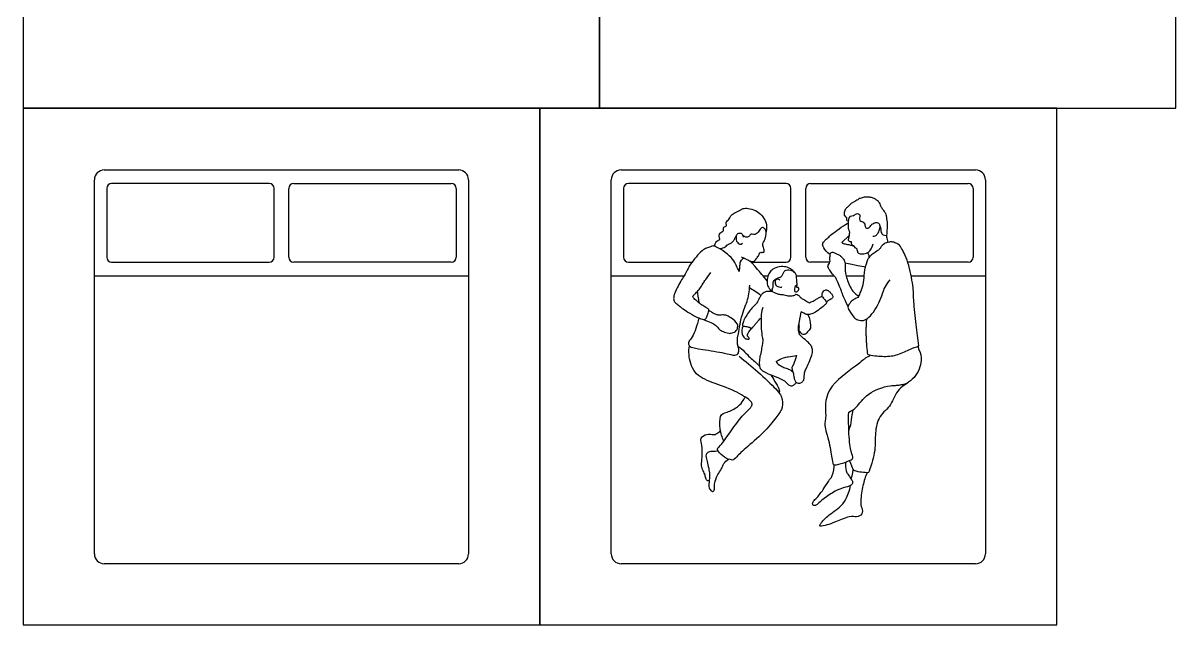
# Model space of a CAD drawing. Header units: millimetres. Extents: x 0 to 22.8, y -0.3 to 16.7.
# Drawn here: x 7.49 to 13.44, y 0.12 to 3.22 of the extents above; entities that cross this region are included whole.
import ezdxf

# ---------------------------------------------------------------- set-up
doc = ezdxf.new("R2010")
doc.units = ezdxf.units.MM
for name, color, linetype, true_color in [('AG-FURNITURE', 7, 'Continuous', 0x66ccff), ('AG-PEOPLE', 7, 'Continuous', 0xfc6666), ('X-VIEWPORT', 7, 'Continuous', 0xfb0280), ('X-VPRT', 6, 'Continuous', 0xff00ff)]:
    doc.layers.add(name, color=color, linetype=linetype, true_color=true_color)

msp = doc.modelspace()

# ---------------------------------------------------------------- linework, layer by layer
at = {"layer": 'AG-FURNITURE'}
for p, q in [((7.863, 1.9178), (9.7934, 1.9178)), ((10.53, 1.9178), (10.906, 1.9178)), ((11.3127, 1.9178), (11.339, 1.9178)), ((11.4852, 1.9178), (11.6794, 1.9178)), ((11.7416, 1.9178), (11.833, 1.9178)), ((12.0776, 1.9178), (12.4604, 1.9178))]:
    msp.add_line(p, q, dxfattribs=at)
for centre, radius, start, end in [((7.9138, 2.4131), 0.0508, 90, 180), ((9.7426, 2.4131), 0.0508, 0, 90), ((10.5808, 2.4131), 0.0508, 90, 180), ((12.4096, 2.4131), 0.0508, 0, 90), ((7.9519, 2.3687), 0.0254, 90, 180), ((8.7647, 2.3687), 0.0254, 360, 90), ((8.8917, 2.3687), 0.0254, 90, 180), ((9.7045, 2.3687), 0.0254, 0, 90), ((10.6189, 2.3687), 0.0254, 90, 180), ((11.4317, 2.3687), 0.0254, 360, 90), ((11.5587, 2.3687), 0.0254, 90, 180), ((12.3715, 2.3687), 0.0254, 0, 90), ((7.9519, 2.0131), 0.0254, 180, 270), ((8.7647, 2.0131), 0.0254, 270, 0), ((8.8917, 2.0131), 0.0254, 180, 270), ((9.7045, 2.0131), 0.0254, 270, 0), ((10.6189, 2.0131), 0.0254, 180, 270), ((11.4317, 2.0131), 0.0254, 270, 0), ((11.5587, 2.0131), 0.0254, 180, 270), ((12.3715, 2.0131), 0.0254, 270, 0), ((7.9138, 0.4827), 0.0508, 180, 270), ((9.7426, 0.4827), 0.0508, 270, 0), ((10.5808, 0.4827), 0.0508, 180, 270), ((12.4096, 0.4827), 0.0508, 270, 0)]:
    msp.add_arc(centre, radius, start, end, dxfattribs=at)
for points in [[(7.9138, 2.4639), (8.8282, 2.4639), (9.7426, 2.4639)], [(10.5808, 2.4639), (11.4952, 2.4639), (12.4096, 2.4639)], [(7.863, 0.4827), (7.863, 1.4479), (7.863, 2.4131)], [(8.7647, 2.3941), (8.3583, 2.3941), (7.9519, 2.3941)], [(8.8917, 2.3941), (9.2981, 2.3941), (9.7045, 2.3941)], [(9.7934, 2.4131), (9.7934, 1.4479), (9.7934, 0.4827)], [(10.53, 0.4827), (10.53, 1.4479), (10.53, 2.4131)], [(11.4317, 2.3941), (11.0253, 2.3941), (10.6189, 2.3941)], [(11.5587, 2.3941), (11.9651, 2.3941), (12.3715, 2.3941)], [(12.4604, 2.4131), (12.4604, 1.4479), (12.4604, 0.4827)], [(7.9265, 2.3687), (7.9265, 2.1909), (7.9265, 2.0131)], [(8.7901, 2.0131), (8.7901, 2.1909), (8.7901, 2.3687)], [(8.8663, 2.0131), (8.8663, 2.1909), (8.8663, 2.3687)], [(9.7299, 2.3687), (9.7299, 2.1909), (9.7299, 2.0131)], [(10.5935, 2.3687), (10.5935, 2.1909), (10.5935, 2.0131)], [(11.4571, 2.0131), (11.4571, 2.1909), (11.4571, 2.3687)], [(11.5333, 2.0131), (11.5333, 2.1909), (11.5333, 2.3687)], [(12.3969, 2.3687), (12.3969, 2.1909), (12.3969, 2.0131)], [(7.9519, 1.9877), (8.3583, 1.9877), (8.7647, 1.9877)], [(9.7045, 1.9877), (9.2981, 1.9877), (8.8917, 1.9877)], [(10.6189, 1.9877), (10.7827, 1.9877), (10.9464, 1.9877)], [(11.2511, 1.9877), (11.3414, 1.9877), (11.4317, 1.9877)], [(11.6573, 1.9877), (11.608, 1.9877), (11.5587, 1.9877)], [(12.3715, 1.9877), (12.2156, 1.9877), (12.0597, 1.9877)], [(9.7426, 0.4319), (8.8282, 0.4319), (7.9138, 0.4319)], [(12.4096, 0.4319), (11.4952, 0.4319), (10.5808, 0.4319)]]:
    msp.add_open_spline(points, degree=2, dxfattribs=at)
at = {"layer": 'AG-PEOPLE'}
for p, q in [((11.757, 2.1257), (11.72, 2.0903)), ((11.2193, 2.0074), (11.2016, 2.0148))]:
    msp.add_line(p, q, dxfattribs=at)
for points, degree in [([(11.9595, 2.0906), (11.9522, 2.1132), (11.9523, 2.1205), (11.9525, 2.1284), (11.9557, 2.1774), (11.9536, 2.2126), (11.946, 2.2415), (11.9373, 2.2528), (11.9227, 2.2713), (11.919, 2.2827), (11.9157, 2.2939), (11.9007, 2.309), (11.887, 2.3169), (11.8678, 2.3231), (11.8495, 2.3243), (11.828, 2.3226), (11.8196, 2.3174), (11.8092, 2.3169), (11.8027, 2.3104), (11.793, 2.3048), (11.7789, 2.2977), (11.7689, 2.2921), (11.7533, 2.2753), (11.7411, 2.2652), (11.7338, 2.2554), (11.7317, 2.2444), (11.731, 2.2303), (11.7392, 2.2222), (11.7451, 2.2185), (11.7426, 2.2131), (11.7435, 2.2061), (11.744, 2.202), (11.7526, 2.2012)], 3), ([(11.0611, 2.0712), (11.0685, 2.0913), (11.0744, 2.0966), (11.085, 2.1033), (11.0886, 2.1038), (11.0907, 2.1075), (11.0875, 2.116), (11.0855, 2.122), (11.0873, 2.1345), (11.0946, 2.1408), (11.1077, 2.1485), (11.1102, 2.1556), (11.1087, 2.1626), (11.1106, 2.1698), (11.1168, 2.171), (11.1249, 2.175), (11.1237, 2.1807), (11.1224, 2.1893), (11.1243, 2.1982), (11.135, 2.2066), (11.1435, 2.2168), (11.1459, 2.2295), (11.1707, 2.2451), (11.1987, 2.2586), (11.213, 2.2678), (11.2432, 2.2656), (11.2861, 2.2523), (11.314, 2.2214), (11.3323, 2.1913), (11.332, 2.1651), (11.3292, 2.1449)], 3), ([(11.7619, 2.2259), (11.7557, 2.2164), (11.7524, 2.2051), (11.7524, 2.1936), (11.7525, 2.1911), (11.7529, 2.1692), (11.752, 2.1612), (11.7551, 2.1543), (11.7578, 2.1491), (11.7591, 2.1415), (11.7576, 2.1261), (11.7523, 2.1062), (11.7527, 2.1025), (11.7545, 2.0979), (11.7602, 2.0951), (11.766, 2.0947), (11.7685, 2.0947), (11.768, 2.0902), (11.7691, 2.0811), (11.7722, 2.0772), (11.775, 2.0748), (11.7801, 2.0746), (11.7835, 2.0707), (11.7838, 2.0664), (11.7875, 2.0626), (11.7944, 2.0612), (11.7966, 2.0579), (11.7984, 2.0487), (11.8009, 2.0387), (11.8057, 2.0342), (11.8124, 2.0306), (11.8277, 2.031), (11.84, 2.0326), (11.8541, 2.0366), (11.868, 2.0492), (11.8765, 2.066), (11.8816, 2.0827)], 3), ([(11.7619, 2.2259), (11.7773, 2.2284), (11.7853, 2.2291), (11.7897, 2.2359), (11.8008, 2.2404), (11.8119, 2.2364), (11.813, 2.2239), (11.809, 2.2091), (11.8159, 2.1981), (11.8299, 2.1964), (11.8361, 2.1905), (11.8398, 2.1793), (11.8394, 2.172), (11.8433, 2.1654), (11.8506, 2.1633), (11.86, 2.163), (11.8661, 2.1736), (11.8723, 2.1804), (11.8776, 2.187), (11.8906, 2.1919), (11.8969, 2.1931), (11.9049, 2.1919), (11.9117, 2.1872), (11.9169, 2.1779), (11.92, 2.1581), (11.9232, 2.1389), (11.9274, 2.1334), (11.9323, 2.1277), (11.9525, 2.1252)], 3), ([(11.1964, 1.99), (11.2059, 2.0029), (11.2111, 2.0104), (11.2209, 2.0072), (11.2392, 1.9975), (11.2488, 1.9928), (11.263, 1.9901), (11.2702, 1.9956), (11.2774, 2.0047), (11.283, 2.0129), (11.2897, 2.0214), (11.2935, 2.029), (11.2979, 2.0402), (11.3044, 2.0384), (11.3121, 2.039), (11.3172, 2.0399), (11.3202, 2.0438), (11.3191, 2.0514), (11.3152, 2.0639), (11.3118, 2.0735), (11.3108, 2.082), (11.3131, 2.0873), (11.3184, 2.096), (11.3231, 2.1064), (11.3288, 2.1269), (11.3298, 2.1406), (11.3288, 2.1494), (11.3246, 2.1578), (11.3203, 2.163), (11.3134, 2.1674)], 3), ([(11.3134, 2.1674), (11.3082, 2.1669), (11.2964, 2.1589), (11.2913, 2.1482), (11.2834, 2.1385), (11.2723, 2.1294), (11.2552, 2.1334), (11.2488, 2.131), (11.2424, 2.1233), (11.2363, 2.1177), (11.2293, 2.1157), (11.2204, 2.1188), (11.2147, 2.1217), (11.2068, 2.1299)], 3), ([(11.8789, 2.1224), (11.8918, 2.1218), (11.8975, 2.1271), (11.908, 2.1396), (11.9121, 2.1513), (11.9153, 2.1611), (11.9179, 2.1707), (11.916, 2.178)], 3), ([(11.0884, 2.0581), (11.1016, 2.0592), (11.1213, 2.0676), (11.1268, 2.0755), (11.1329, 2.0812), (11.1461, 2.0841), (11.1625, 2.0979), (11.1679, 2.1131), (11.1729, 2.1201), (11.1767, 2.1276)], 3), ([(11.2073, 2.0837), (11.2026, 2.0791), (11.1946, 2.08), (11.1879, 2.0823), (11.1798, 2.0916), (11.1753, 2.1022), (11.175, 2.1199), (11.1766, 2.1302), (11.1834, 2.1358), (11.1927, 2.1385), (11.1973, 2.1388), (11.2046, 2.1358), (11.2078, 2.1284), (11.2105, 2.118)], 3), ([(11.7517, 1.7598), (11.7291, 1.8036), (11.7185, 1.8415), (11.7013, 1.8784), (11.6894, 1.9073), (11.6823, 1.9153), (11.6667, 1.93), (11.6541, 1.9525), (11.6469, 1.9635), (11.6484, 1.971), (11.6559, 1.9835), (11.66, 1.9944), (11.657, 2.0095), (11.6598, 2.0189), (11.6587, 2.0258), (11.6593, 2.0329), (11.6659, 2.04), (11.6734, 2.0398), (11.6838, 2.035), (11.7009, 2.0281), (11.7136, 2.0202), (11.7253, 2.0085), (11.7375, 1.9883), (11.7367, 1.9577), (11.7365, 1.9434), (11.7411, 1.917), (11.7513, 1.8848), (11.7664, 1.8517), (11.7865, 1.8252), (11.802, 1.8166), (11.807, 1.8143)], 3), ([(11.8528, 2.0373), (11.8584, 2.0313), (11.86, 2.0187), (11.8602, 2.0131)], 3), ([(11.1915, 1.9392), (11.1939, 1.9756), (11.1964, 1.99)], 2), ([(11.3343, 1.8925), (11.3148, 1.915), (11.2775, 1.9601), (11.2672, 1.9731), (11.2521, 1.9862), (11.2486, 1.9903), (11.2444, 1.9951)], 3), ([(11.4898, 1.8688), (11.4854, 1.9129), (11.486, 1.9193), (11.4803, 1.9321), (11.4621, 1.9503), (11.4394, 1.9627), (11.4073, 1.968), (11.367, 1.9564), (11.3486, 1.9384), (11.3366, 1.9166), (11.3325, 1.8815), (11.3384, 1.8586), (11.3524, 1.8429), (11.3638, 1.8356)], 3), ([(11.7356, 1.9852), (11.7892, 1.9731), (11.8198, 1.9674), (11.841, 1.9642)], 3), ([(11.3615, 1.8371), (11.3597, 1.8501), (11.3642, 1.8567), (11.3665, 1.863), (11.3642, 1.8763), (11.366, 1.8889), (11.374, 1.8988), (11.3797, 1.9026), (11.3963, 1.9081), (11.4083, 1.9142), (11.4137, 1.9248), (11.4232, 1.9422), (11.4303, 1.9481), (11.4477, 1.9491), (11.4602, 1.9451), (11.4703, 1.9395), (11.4782, 1.933)], 3), ([(11.2436, 1.8575), (11.2558, 1.846), (11.282, 1.8358), (11.3019, 1.8159)], 3), ([(11.4005, 1.8946), (11.3956, 1.899), (11.3899, 1.9006), (11.3824, 1.8998), (11.3761, 1.8956), (11.3742, 1.8862), (11.3771, 1.8742), (11.3812, 1.8661), (11.3907, 1.8604), (11.4027, 1.8586)], 3), ([(11.4027, 1.8586), (11.4076, 1.8581), (11.4103, 1.8603), (11.4102, 1.863)], 3), ([(11.4874, 1.8345), (11.4769, 1.8332), (11.4742, 1.8451), (11.4763, 1.8571), (11.4795, 1.8658), (11.4822, 1.8679), (11.4845, 1.868), (11.4871, 1.8643), (11.4868, 1.8604), (11.4872, 1.8568), (11.4928, 1.8568), (11.4956, 1.8566), (11.4971, 1.8547), (11.4972, 1.8511), (11.4972, 1.8415), (11.4874, 1.8345)], 3), ([(11.4837, 1.8678), (11.487, 1.8668), (11.4884, 1.8673), (11.4898, 1.8688)], 3), ([(11.618, 1.8104), (11.6169, 1.817), (11.6179, 1.8237), (11.6233, 1.8371), (11.6282, 1.8426), (11.6375, 1.8451), (11.6421, 1.8446), (11.6472, 1.8426), (11.6504, 1.8404), (11.658, 1.8345), (11.6594, 1.8317), (11.6644, 1.8267), (11.6675, 1.825), (11.6729, 1.8148), (11.6739, 1.8116), (11.6732, 1.8066), (11.6703, 1.8023), (11.6626, 1.7971), (11.6532, 1.7915), (11.6458, 1.7873), (11.6403, 1.7814)], 3), ([(10.9842, 1.7771), (10.9796, 1.8039), (10.9773, 1.8229), (10.9754, 1.8382)], 3), ([(11.3116, 1.7537), (11.3044, 1.7289), (11.3022, 1.7128), (11.3033, 1.7002), (11.3026, 1.6582), (11.3069, 1.6041), (11.314, 1.5873), (11.3082, 1.5615), (11.3033, 1.526), (11.2948, 1.494), (11.2926, 1.464), (11.2977, 1.4374), (11.3085, 1.4258), (11.3708, 1.3993), (11.4156, 1.3819), (11.4319, 1.3685), (11.4492, 1.3494), (11.4633, 1.349), (11.4762, 1.3557), (11.4832, 1.3653), (11.4847, 1.3692)], 3), ([(11.4849, 1.5058), (11.4762, 1.4703), (11.4646, 1.4524), (11.4603, 1.4439), (11.4677, 1.4211), (11.4713, 1.4056), (11.4729, 1.3893), (11.4783, 1.375), (11.4874, 1.3636), (11.5026, 1.3631), (11.5149, 1.3685), (11.5239, 1.3786), (11.5263, 1.3969), (11.5259, 1.4181), (11.533, 1.4349), (11.5509, 1.4714), (11.5673, 1.5107), (11.5697, 1.5325), (11.5646, 1.5528), (11.5561, 1.5653), (11.5398, 1.5794), (11.5042, 1.6101), (11.5013, 1.6157), (11.4966, 1.6287), (11.4946, 1.6463), (11.4984, 1.6714), (11.504, 1.6974), (11.5096, 1.7313)], 3), ([(11.8467, 1.6946), (11.8395, 1.6091), (11.8518, 1.513)], 2), ([(11.21, 1.6592), (11.203, 1.6406), (11.2023, 1.6229), (11.2075, 1.6106), (11.2146, 1.6004), (11.2206, 1.5935), (11.2245, 1.5922), (11.2353, 1.5913), (11.2412, 1.5909), (11.2419, 1.5941), (11.2398, 1.5992), (11.2347, 1.6039), (11.232, 1.6092), (11.2314, 1.6176), (11.253, 1.6461)], 3), ([(11.1832, 1.5588), (11.1785, 1.5758), (11.1821, 1.5981)], 2), ([(11.8518, 1.513), (11.8766, 1.5064), (11.9292, 1.4997), (12.0014, 1.5045), (12.068, 1.5386), (12.1032, 1.5506), (12.1174, 1.5563)], 3), ([(12.1183, 1.5339), (12.115, 1.555), (12.1121, 1.5539)], 2), ([(11.3812, 1.4747), (11.4131, 1.4953), (11.4415, 1.5003), (11.4744, 1.5049), (11.4849, 1.5058)], 3), ([(11.8665, 1.5095), (11.8591, 1.5006), (11.8388, 1.4949), (11.8199, 1.4704), (11.6198, 1.3328), (11.6439, 1.1745), (11.6227, 1.1597), (11.6575, 1.0564), (11.6703, 0.9547), (11.6747, 0.9464), (11.6826, 0.9367), (11.7496, 0.9597), (11.7768, 0.9717), (11.7779, 0.984), (11.7585, 1.0307), (11.7538, 1.1748), (11.7545, 1.1941), (11.7549, 1.2134)], 3), ([(12.1183, 1.5339), (12.1255, 1.5168), (12.1387, 1.4915), (12.1028, 1.381), (12.0022, 1.3399), (11.979, 1.2463), (11.9094, 1.1995), (11.8885, 1.1038), (11.8967, 1.0242), (11.8595, 0.8999), (11.8541, 0.9012), (11.808, 0.9046), (11.7873, 0.9099), (11.7781, 0.9152), (11.7599, 0.9646)], 3), ([(11.3812, 1.4747), (11.3863, 1.4635), (11.4062, 1.4517), (11.4246, 1.4425), (11.4519, 1.4349), (11.4642, 1.4258), (11.4677, 1.4211)], 3), ([(11.7549, 1.2134), (11.7687, 1.2212), (11.7904, 1.2269), (11.8465, 1.3131), (11.9308, 1.3446), (11.9705, 1.3507)], 3), ([(11.9705, 1.3507), (12.0429, 1.3541), (12.0607, 1.3662)], 2), ([(11.111, 1.065), (11.1018, 1.0847), (11.0898, 1.1241), (11.0885, 1.2046), (11.1225, 1.2101), (11.1891, 1.2413), (11.2122, 1.2786), (11.2177, 1.2858), (11.2212, 1.2918)], 3), ([(11.2537, 1.2446), (11.2586, 1.2531), (11.2549, 1.2619)], 2), ([(11.0352, 0.8589), (11.0302, 0.8593), (11.0189, 0.8608), (11.0157, 0.8839), (11.009, 0.9048), (10.9935, 0.9309), (10.9961, 0.9562), (11.0017, 1.0018), (10.9953, 1.0584), (10.987, 1.0797), (11.0223, 1.1054), (11.0614, 1.0957), (11.0736, 1.1022), (11.0889, 1.1132), (11.0938, 1.1196)], 3), ([(11.081, 1.0149), (11.0767, 1.0132), (11.0716, 1.0095), (11.0412, 1.0139), (11.0221, 1.002), (11.0146, 0.991), (11.0384, 0.9115), (11.0364, 0.8586), (11.0297, 0.8275), (11.0432, 0.8086), (11.0548, 0.8012), (11.0636, 0.8138), (11.0622, 0.8414), (11.0671, 0.8721), (11.1108, 0.9406), (11.105, 0.9439), (11.1252, 0.9657), (11.1344, 0.9713)], 3), ([(11.7402, 0.9568), (11.7366, 0.9422), (11.7421, 0.9019), (11.7489, 0.8998), (11.769, 0.8647), (11.7772, 0.857), (11.7743, 0.8382), (11.7534, 0.83), (11.7018, 0.8179), (11.6372, 0.7765), (11.5928, 0.7409), (11.5931, 0.7351), (11.5707, 0.7289), (11.5668, 0.7421), (11.5746, 0.7584), (11.5963, 0.7761), (11.6124, 0.8008), (11.625, 0.8143), (11.6622, 0.8775), (11.6671, 0.8697), (11.6829, 0.9338), (11.6808, 0.9419)], 3), ([(11.8498, 0.9013), (11.841, 0.88), (11.8273, 0.8415), (11.8135, 0.7477), (11.8224, 0.7219), (11.8305, 0.6861), (11.7938, 0.6685), (11.7678, 0.6819), (11.6764, 0.6433), (11.6469, 0.6315), (11.5985, 0.6221), (11.61, 0.6387), (11.6203, 0.6511), (11.6389, 0.6714), (11.6693, 0.6959), (11.7099, 0.7231), (11.7402, 0.7575), (11.7606, 0.8105), (11.7641, 0.8348)], 3)]:
    msp.add_open_spline(points, degree=degree, dxfattribs=at)
for points, knots in [([(11.659, 2.0272), (11.641, 2.0393), (11.623, 2.0648), (11.6186, 2.0799), (11.6236, 2.0897), (11.6346, 2.1025), (11.6513, 2.1175), (11.6713, 2.1351), (11.7166, 2.1691), (11.748, 2.1885), (11.7525, 2.1911)], [-5, -5, -5, -5, -2.5, 0, 1, 2, 3, 4, 5, 6, 6, 6, 6]), ([(11.7203, 2.0906), (11.7243, 2.0838), (11.7332, 2.0823), (11.7581, 2.0788), (11.7756, 2.0734), (11.7823, 2.0718)], [0, 0, 0, 0, 1.493092, 2.986183, 3.718939, 3.718939, 3.718939, 3.718939]), ([(12.1174, 1.5563), (12.1117, 1.5931), (12.1023, 1.6606), (12.0885, 1.8003), (12.0911, 1.8417), (12.0691, 1.9768), (12.0228, 2.0749), (12.0097, 2.0802), (11.9886, 2.0926), (11.9698, 2.0926), (11.9612, 2.0912), (11.9377, 2.0848), (11.9213, 2.0678), (11.916, 2.0567), (11.9014, 2.045), (11.8751, 2.028), (11.8616, 2.0158), (11.8504, 1.9996), (11.8305, 1.9283), (11.8342, 1.884), (11.8157, 1.8351), (11.8043, 1.8065), (11.7989, 1.8033), (11.7902, 1.8001), (11.7682, 1.789), (11.7512, 1.7622), (11.7493, 1.7513), (11.7804, 1.7041), (11.7931, 1.6921), (11.8255, 1.6842), (11.8499, 1.6937), (11.8836, 1.7287), (11.912, 1.7768), (11.9313, 1.8301), (11.9398, 1.8574), (11.9576, 1.8824), (11.9688, 1.8962)], [0, 0, 0, 0, 1.375, 2.75, 4.125, 5.5, 6.875, 8.25, 9.625, 11, 12, 13, 14, 15, 16, 17, 18, 19, 20, 21, 22, 23, 24, 25, 26, 27, 28, 29, 30, 31, 32, 33, 34, 35, 36, 37, 37, 37, 37]), ([(11.1915, 1.9392), (11.1833, 1.9534), (11.1751, 1.9713), (11.1597, 2.0025), (11.1198, 2.0405), (11.0718, 2.0679), (11.0555, 2.0739), (11.0427, 2.0677), (11.0209, 2.0613), (11.0002, 2.0515), (10.9674, 2.0144), (10.9362, 1.9753), (10.9289, 1.9605), (10.9045, 1.9136), (10.8894, 1.8921), (10.8693, 1.8549), (10.8517, 1.8189), (10.8511, 1.7932), (10.857, 1.7821), (10.8778, 1.7654), (10.8923, 1.7521), (10.9222, 1.7325), (10.9698, 1.7041), (10.9957, 1.695), (11.0068, 1.6911), (11.0124, 1.6915), (11.0153, 1.6937), (11.0232, 1.7042), (11.031, 1.7268), (11.0328, 1.738), (11.0337, 1.7433), (11.0322, 1.7454), (11.0289, 1.7478), (11.015, 1.7563), (10.9892, 1.7718), (10.9712, 1.7889), (10.9665, 1.7918), (10.9566, 1.8), (10.9522, 1.8082), (10.9499, 1.8136), (10.9565, 1.8184), (10.9689, 1.8313), (10.9881, 1.8514), (11.0026, 1.8776), (11.0197, 1.9025), (11.043, 1.9343)], [1.854306, 1.854306, 1.854306, 1.854306, 3.028269, 4.202233, 5.376197, 6.55016, 7.724124, 8.898088, 10.072051, 11.246015, 12.419979, 13.593942, 14.767906, 15.941869, 17.115833, 18.289797, 19.46376, 20.637724, 21.811688, 22.825565, 23.839443, 24.853321, 25.867198, 26.784041, 27.794324, 28.804608, 29.814892, 30.825176, 31.83546, 32.845743, 33.856027, 34.866311, 35.876595, 36.886878, 37.897162, 38.907446, 39.91773, 40.928014, 41.938297, 42.948581, 43.958865, 44.969149, 45.979432, 46.989716, 48, 48, 48, 48]), ([(11.1821, 1.5981), (11.1928, 1.6636), (11.2031, 1.7101), (11.2182, 1.7539), (11.2321, 1.7842), (11.2393, 1.824), (11.2437, 1.8529), (11.2444, 1.8692)], [13.426475, 13.426475, 13.426475, 13.426475, 15.673249, 18.172379, 20.67151, 23.17064, 25.669771, 25.669771, 25.669771, 25.669771]), ([(11.3638, 1.8356), (11.3557, 1.8366), (11.3421, 1.8371), (11.3366, 1.8378), (11.3249, 1.8349), (11.3137, 1.83), (11.3014, 1.8164), (11.2937, 1.8017), (11.2865, 1.7864), (11.277, 1.7718), (11.2606, 1.7568), (11.2421, 1.7347), (11.2248, 1.7091), (11.211, 1.6836), (11.2063, 1.6601), (11.2075, 1.66), (11.2112, 1.6587), (11.2223, 1.6567), (11.2351, 1.6542), (11.2434, 1.6523), (11.2558, 1.6466)], [-15, -15, -15, -15, -13.571429, -12.142857, -10.714286, -9.285714, -7.857143, -6.428571, -5, -3.571429, -2.142857, -0.714286, 0.714286, 2.142857, 3.285714, 4.428571, 5.571429, 6.714286, 7.857143, 9, 9, 9, 9]), ([(11.3638, 1.8356), (11.3777, 1.8302), (11.3905, 1.8236), (11.3964, 1.8219), (11.4083, 1.8219), (11.4207, 1.8198), (11.4357, 1.8151), (11.4471, 1.813), (11.4706, 1.8157), (11.4786, 1.8176), (11.4827, 1.8233), (11.4865, 1.822), (11.4958, 1.8186), (11.5051, 1.8077), (11.5143, 1.7991), (11.5273, 1.7935), (11.5362, 1.7875), (11.5505, 1.779), (11.5542, 1.7778), (11.5567, 1.7817), (11.5659, 1.7843), (11.5762, 1.789), (11.591, 1.7988), (11.6075, 1.8084), (11.6161, 1.8117), (11.6179, 1.811), (11.6237, 1.8036), (11.6344, 1.7912), (11.64, 1.7833), (11.6412, 1.7781), (11.6397, 1.775), (11.6199, 1.756), (11.5887, 1.7333), (11.5644, 1.7191), (11.5404, 1.7164), (11.531, 1.7201), (11.5096, 1.7313)], [0, 0, 0, 0, 0.659675, 1.319351, 1.979026, 2.638702, 3.298377, 3.958053, 4.617728, 5.277404, 5.277404, 5.277404, 6.277404, 7.277404, 8.277404, 9.277404, 10.277404, 11.277404, 12.277404, 13.277404, 14.277404, 15.277404, 16.277404, 17.277404, 18.277404, 19.277404, 20.277404, 21.277404, 22.277404, 23.277404, 24.277404, 25.277404, 27.027404, 28.777404, 30.527404, 32.277404, 32.277404, 32.277404, 32.277404]), ([(11.0092, 1.6916), (11.0212, 1.6861), (11.0432, 1.6781), (11.0709, 1.6616), (11.08, 1.6507), (11.0865, 1.6413), (11.0987, 1.6332), (11.1305, 1.6205), (11.1423, 1.6207), (11.1502, 1.622), (11.1694, 1.6284), (11.1711, 1.6315), (11.1786, 1.6402), (11.1809, 1.6435), (11.1828, 1.6604), (11.183, 1.6648), (11.1808, 1.6686), (11.1775, 1.6722), (11.157, 1.6973), (11.1474, 1.7006), (11.1396, 1.7058), (11.1261, 1.7129), (11.115, 1.7155), (11.1035, 1.7163), (11.0898, 1.7145), (11.0839, 1.7138), (11.0656, 1.7199), (11.0525, 1.7265), (11.0401, 1.7347), (11.0342, 1.7396)], [4.904293, 4.904293, 4.904293, 4.904293, 6, 7, 8, 9, 10, 11, 12, 13, 16, 17, 20, 21, 26, 27, 28, 29, 37, 38, 39, 40, 41, 42, 43, 44, 45, 46, 47, 47, 47, 47]), ([(10.9811, 1.7004), (10.9775, 1.6786), (10.9719, 1.662), (10.9656, 1.6462), (10.962, 1.6308), (10.9482, 1.5974), (10.9245, 1.5765), (10.9314, 1.5535), (10.9383, 1.5471), (11.1336, 1.5171), (11.1488, 1.5078), (11.1857, 1.5085), (11.1877, 1.5289), (11.189, 1.5388), (11.1832, 1.5588)], [0, 0, 0, 0, 2.177296, 2.177296, 2.177296, 3.177296, 4.177296, 5.177296, 7.177296, 8.177296, 9.177296, 10.177296, 11.177296, 11.997552, 11.997552, 11.997552, 11.997552]), ([(11.2558, 1.6466), (11.2624, 1.6557), (11.2674, 1.6595), (11.2765, 1.6729), (11.2858, 1.6821), (11.2945, 1.6933), (11.3029, 1.6999)], [9, 9, 9, 9, 9.775025, 10.550049, 11.325074, 12.089812, 12.089812, 12.089812, 12.089812]), ([(11.5448, 1.7177), (11.5545, 1.6964), (11.5574, 1.6782), (11.5583, 1.6563), (11.5616, 1.6496), (11.5396, 1.6253), (11.5343, 1.616), (11.5156, 1.6132), (11.4981, 1.6336), (11.5001, 1.6414), (11.5006, 1.6565), (11.5002, 1.6669), (11.4998, 1.677)], [0, 0, 0, 0, 2.516469, 2.516469, 3.516472, 4.516476, 5.516479, 6.516483, 7.516486, 8.516469, 8.516469, 9.858993, 9.858993, 9.858993, 9.858993]), ([(11.2549, 1.2619), (11.2534, 1.2656), (11.2464, 1.2763), (11.1715, 1.3253), (11.0465, 1.3686), (10.9503, 1.4071), (10.9267, 1.5205), (10.9303, 1.5418), (10.9329, 1.5553)], [17.243032, 17.243032, 17.243032, 17.243032, 17.809794, 18.809794, 19.809794, 20.809794, 21.809794, 22.692881, 22.692881, 22.692881, 22.692881]), ([(11.1848, 1.5529), (11.2085, 1.5387), (11.2514, 1.4853), (11.2772, 1.4726), (11.2958, 1.4494)], [0.104222, 0.104222, 0.104222, 0.104222, 1, 2, 2, 2, 2]), ([(11.1895, 1.5023), (11.2228, 1.4765), (11.284, 1.4257), (11.3923, 1.3239), (11.4171, 1.2804), (11.4127, 1.2259), (11.379, 1.1851), (11.3068, 1.0947), (11.2045, 1.0148), (11.1654, 0.9695), (11.1555, 0.9644), (11.113, 0.9769), (11.078, 1.0157), (11.0759, 1.0275), (11.0948, 1.0402), (11.1462, 1.116), (11.2092, 1.2009), (11.2446, 1.2308), (11.2516, 1.241), (11.2537, 1.2446)], [0, 0, 0, 0, 1, 2, 3, 4, 5, 6, 7, 8, 9, 10, 11, 12, 13, 14, 15, 16, 16.570561, 16.570561, 16.570561, 16.570561]), ([(11.3537, 1.4067), (11.36, 1.3964), (11.3741, 1.372), (11.4001, 1.3298), (11.3969, 1.3195), (11.3965, 1.3119)], [6.208579, 6.208579, 6.208579, 6.208579, 7, 8, 9, 9, 9, 9]), ([(11.777, 1.2253), (11.7701, 1.1999), (11.7673, 1.1451), (11.7585, 1.1318), (11.7557, 1.1214)], [13.442091, 13.442091, 13.442091, 13.442091, 14, 14.733538, 14.733538, 14.733538, 14.733538]), ([(11.7681, 0.8677), (11.771, 0.8791), (11.7767, 0.9062), (11.778, 0.9142), (11.7789, 0.9198)], [0, 0, 0, 0, 1, 1.921753, 1.921753, 1.921753, 1.921753])]:
    msp.add_open_spline(points, degree=3, knots=knots, dxfattribs=at)
at = {"layer": 'X-VIEWPORT'}
for points in [[(7.4947, 2.7827), (7.4947, 0.1157), (10.1617, 0.1157), (10.1617, 2.7827)], [(10.1617, 2.7827), (10.1617, 0.1157), (12.8287, 0.1157), (12.8287, 2.7827)]]:
    msp.add_lwpolyline(points, close=True, dxfattribs=at)
at = {"layer": 'X-VPRT'}
for points in [[(7.4947, 2.7827), (10.4692, 2.7827), (10.4692, 5.7572), (7.4947, 5.7572)], [(10.4692, 2.7827), (13.4436, 2.7827), (13.4436, 5.7572), (10.4692, 5.7572)]]:
    msp.add_lwpolyline(points, close=True, dxfattribs=at)

doc.saveas('drawing.dxf')
